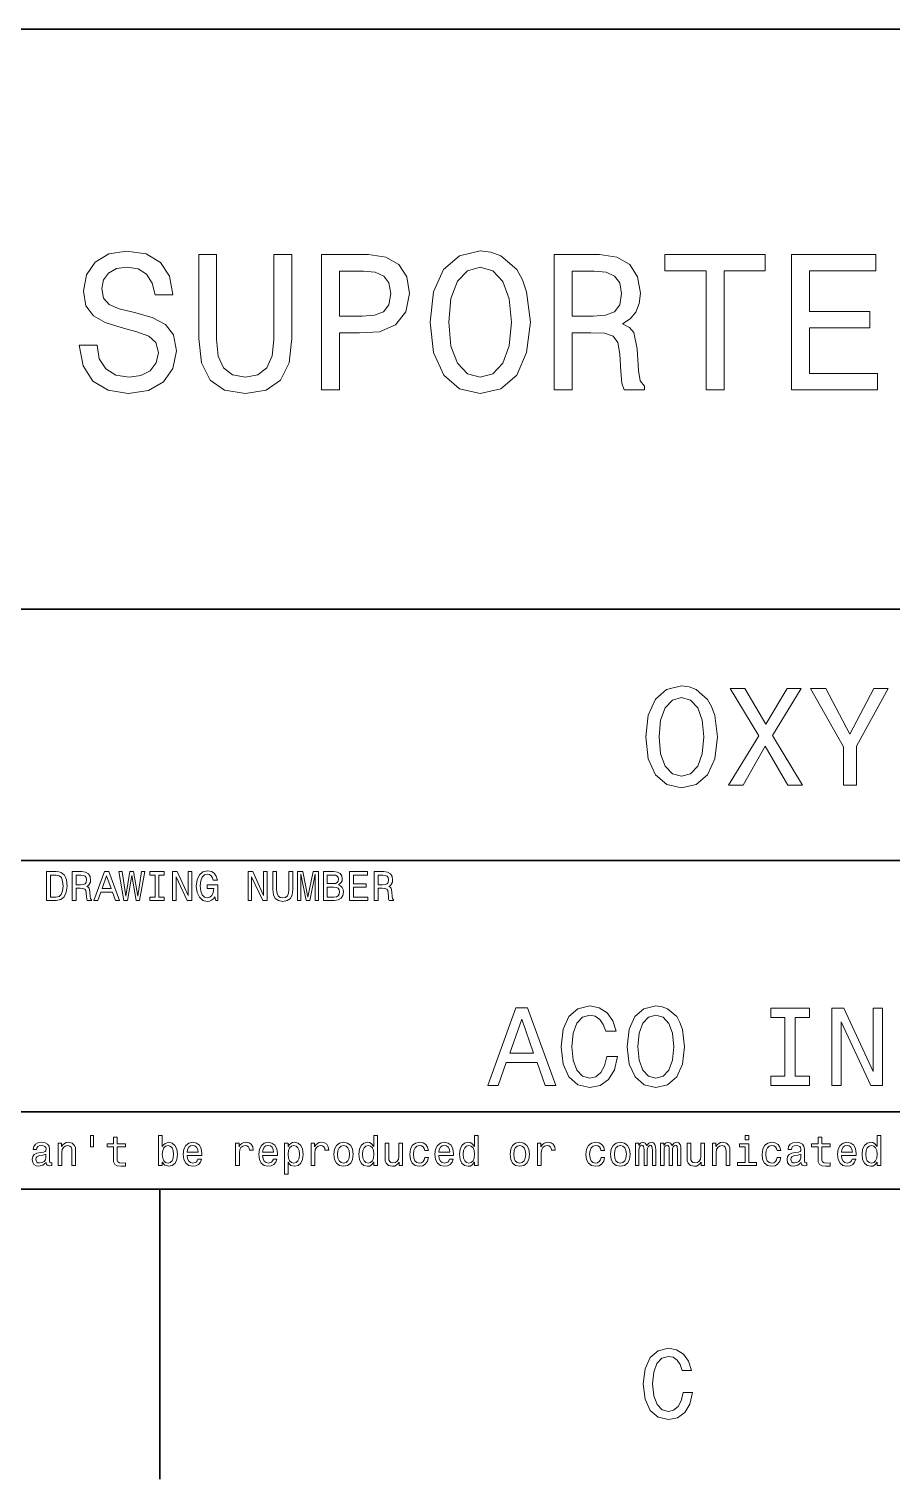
# Model space of a CAD drawing. Extents: x 0 to 841, y 0 to 594.
# Drawn here: x 676.2 to 720.9, y 5 to 80 of the extents above; entities that cross this region are included whole.
import ezdxf

# ---------------------------------------------------------------- set-up
doc = ezdxf.new("R2010")
doc.units = 0

msp = doc.modelspace()

# ---------------------------------------------------------------- linework, layer by layer
at = {"color": 7, "lineweight": 35}
for p, q in [((631, 80), (821, 80)), ((631, 50), (796, 50)), ((631, 37), (796, 37)), ((631, 24), (796, 24)), ((20, 20), (821, 20)), ((631, 20), (821, 20))]:
    msp.add_line(p, q, dxfattribs=at)
at = {"color": 7, "lineweight": 35, "ltscale": 0.375}
msp.add_line((683, 20), (683, 5), dxfattribs=at)
at = {"color": 7, "lineweight": 13}
for points in [[(679.757935, 63.643372), (678.840027, 63.643372), (679.041748, 62.574207), (679.546082, 61.787464), (680.322754, 61.3134), (681.371765, 61.14193), (682.410645, 61.303314), (683.187317, 61.747116), (683.681519, 62.443081), (683.863098, 63.36095), (683.711792, 64.188042), (683.288147, 64.722618), (682.602295, 65.075645), (681.684448, 65.337898), (680.897705, 65.529541), (680.383301, 65.751442), (680.090759, 66.074203), (680, 66.578529), (680.090759, 67.032417), (680.353027, 67.375359), (680.75647, 67.607346), (681.311218, 67.688042), (681.876099, 67.587173), (682.319885, 67.314842), (682.612366, 66.860947), (682.753601, 66.245674), (683.671448, 66.245674), (683.671448, 66.265846), (683.510071, 67.213974), (683.036011, 67.920029), (682.289612, 68.363831), (681.280945, 68.515129), (680.373169, 68.363831), (679.667114, 67.940201), (679.213257, 67.284584), (679.05188, 66.437317), (679.182983, 65.680832), (679.566284, 65.166428), (680.171448, 64.823486), (680.998535, 64.561241), (681.815552, 64.329247), (682.430847, 64.107346), (682.804016, 63.78458), (682.93512, 63.260086), (682.814087, 62.725502), (682.501404, 62.322044), (682.027344, 62.069885), (681.412109, 61.989193), (680.726196, 62.100143), (680.201721, 62.422909), (679.868835, 62.947407)], [(685.012939, 63.996395), (685.154175, 62.735588), (685.597961, 61.837894), (686.34436, 61.323486), (687.423645, 61.14193), (688.492798, 61.323486), (689.239197, 61.837894), (689.682983, 62.725502), (689.83429, 63.996395), (689.83429, 68.333572), (688.89624, 68.333572), (688.89624, 63.945965), (688.805481, 63.088615), (688.533142, 62.473343), (688.069153, 62.110229), (687.423645, 61.989193), (686.757935, 62.110229), (686.293945, 62.473343), (686.021606, 63.078529), (685.940918, 63.945965), (685.940918, 68.333572), (685.012939, 68.333572)], [(691.367432, 61.333572), (692.29541, 61.333572), (692.29541, 64.288902), (693.324219, 64.288902), (694.363098, 64.339333), (695.190186, 64.69236), (695.724792, 65.378242), (695.906311, 66.316284), (695.765137, 67.183716), (695.361633, 67.81916), (694.695984, 68.202446), (693.788147, 68.333572), (691.367432, 68.333572)], [(696.975464, 64.833572), (697.157043, 63.260086), (697.681519, 62.100143), (698.498535, 61.384007), (699.567688, 61.14193), (700.62677, 61.384007), (701.453857, 62.100143), (701.968262, 63.260086), (702.159912, 64.833572), (701.968262, 66.396973), (701.746399, 67.032417), (701.453857, 67.556915), (700.62677, 68.273056), (700.122498, 68.454613), (699.567688, 68.525215), (698.488464, 68.273056), (697.671448, 67.567001), (697.157043, 66.407059)], [(703.390503, 61.333572), (704.328491, 61.333572), (704.328491, 64.288902), (705.286743, 64.288902), (705.992798, 64.258644), (706.436584, 64.117432), (706.67865, 63.78458), (706.779541, 63.18948), (706.829956, 62.2817), (706.890503, 61.6866), (707.011536, 61.333572), (708.070618, 61.333572), (708.070618, 61.525215), (707.838623, 61.807636), (707.757935, 62.33213), (707.687317, 63.461815), (707.515869, 64.298988), (707.283875, 64.561241), (706.920715, 64.752884), (707.324219, 65.005043), (707.606628, 65.35807), (707.788147, 65.801872), (707.848694, 66.336456), (707.707458, 67.183716), (707.304016, 67.81916), (706.638306, 68.202446), (705.73053, 68.333572), (703.390503, 68.333572)], [(711.247803, 61.333572), (712.175781, 61.333572), (712.175781, 67.486313), (714.293945, 67.486313), (714.293945, 68.333572), (709.119568, 68.333572), (709.119568, 67.486313), (711.247803, 67.486313)], [(715.66571, 61.333572), (720.10376, 61.333572), (720.10376, 62.180836), (716.593628, 62.180836), (716.593628, 64.551155), (719.720459, 64.551155), (719.720459, 65.388329), (716.593628, 65.388329), (716.593628, 67.486313), (720.023071, 67.486313), (720.023071, 68.333572), (715.66571, 68.333572)], [(697.943787, 64.833572), (698.054749, 66.054031), (698.387573, 66.951729), (698.901978, 67.496399), (699.567688, 67.688042), (700.223328, 67.496399), (700.737732, 66.941643), (701.070618, 66.043945), (701.19165, 64.833572), (701.070618, 63.61311), (700.737732, 62.715416), (700.223328, 62.17075), (699.567688, 61.989193), (698.901978, 62.17075), (698.387573, 62.715416), (698.054749, 63.603024)], [(693.536011, 67.476227), (694.141174, 67.415703), (694.585022, 67.22406), (694.847229, 66.871033), (694.938049, 66.316284), (694.837158, 65.73127), (694.564819, 65.378242), (694.10083, 65.196686), (693.465393, 65.146255), (692.29541, 65.146255), (692.29541, 67.476227)], [(705.468262, 67.476227), (706.083557, 67.415703), (706.517273, 67.22406), (706.789612, 66.871033), (706.880371, 66.316284), (706.779541, 65.73127), (706.507202, 65.378242), (706.043213, 65.196686), (705.407776, 65.146255), (704.328491, 65.146255), (704.328491, 67.476227)], [(708.125366, 43.381123), (708.255066, 42.257202), (708.6297, 41.428673), (709.213257, 40.917145), (709.976929, 40.744236), (710.733398, 40.917145), (711.324219, 41.428673), (711.69165, 42.257202), (711.828552, 43.381123), (711.69165, 44.497837), (711.533142, 44.951729), (711.324219, 45.326366), (710.733398, 45.837894), (710.373169, 45.967579), (709.976929, 46.018009), (709.206055, 45.837894), (708.622498, 45.333572), (708.255066, 44.505043)], [(712.404907, 40.881123), (713.161377, 40.881123), (714.306885, 42.905617), (715.47406, 40.881123), (716.237732, 40.881123), (714.674316, 43.453167), (716.158508, 45.888329), (715.430847, 45.888329), (714.328552, 44.036743), (713.247803, 45.888329), (712.491333, 45.888329), (713.968262, 43.445965)], [(719.02594, 40.881123), (719.02594, 42.905617), (720.668579, 45.888329), (719.919312, 45.888329), (718.687317, 43.518009), (717.440918, 45.888329), (716.641174, 45.888329), (718.355896, 42.862389), (718.355896, 40.881123)], [(708.817017, 43.381123), (708.89624, 44.25288), (709.133972, 44.894089), (709.501404, 45.283138), (709.976929, 45.420029), (710.445251, 45.283138), (710.812683, 44.886887), (711.050415, 44.245674), (711.136902, 43.381123), (711.050415, 42.509365), (710.812683, 41.868153), (710.445251, 41.479107), (709.976929, 41.349422), (709.501404, 41.479107), (709.133972, 41.868153), (708.89624, 42.502159)], [(677.648438, 36.418587), (677.149109, 36.418587), (677.149109, 34.918587), (677.648438, 34.918587), (677.884033, 34.966137), (678.059082, 35.11095), (678.167175, 35.346542), (678.206055, 35.668587), (678.171448, 35.997116), (678.128235, 36.126801), (678.067749, 36.230545), (677.892639, 36.371037), (677.778076, 36.405617)], [(677.633301, 36.239193), (677.797546, 36.206772), (677.909912, 36.107349), (677.976929, 35.930115), (677.998535, 35.668587), (677.974792, 35.415707), (677.907776, 35.238472), (677.793213, 35.132565), (677.633301, 35.09798), (677.350159, 35.09798), (677.350159, 36.239193)], [(678.469727, 34.918587), (678.670776, 34.918587), (678.670776, 35.551872), (678.876099, 35.551872), (679.027405, 35.545387), (679.122498, 35.515129), (679.174377, 35.443802), (679.195984, 35.31628), (679.206787, 35.121758), (679.219727, 34.994236), (679.245667, 34.918587), (679.472595, 34.918587), (679.472595, 34.959652), (679.422913, 35.020172), (679.40564, 35.132565), (679.390503, 35.374638), (679.35376, 35.554035), (679.304016, 35.610229), (679.226196, 35.651295), (679.312683, 35.70533), (679.373169, 35.780979), (679.412109, 35.87608), (679.425049, 35.990631), (679.394836, 36.172188), (679.30835, 36.308357), (679.16571, 36.390488), (678.971191, 36.418587), (678.469727, 36.418587)], [(678.914978, 36.234871), (679.046814, 36.221901), (679.139771, 36.180836), (679.19812, 36.105186), (679.21759, 35.986309), (679.195984, 35.86095), (679.137634, 35.785301), (679.038208, 35.746395), (678.902039, 35.735588), (678.670776, 35.735588), (678.670776, 36.234871)], [(679.595825, 34.918587), (679.794678, 34.918587), (679.952454, 35.359509), (680.551147, 35.359509), (680.708923, 34.918587), (680.912109, 34.918587), (680.363098, 36.42075), (680.142639, 36.42075)], [(680.021606, 35.543228), (680.252869, 36.204609), (680.484131, 35.543228)], [(681.145508, 34.918587), (681.335754, 34.918587), (681.55188, 36.219738), (681.774475, 34.918587), (681.956055, 34.918587), (682.219727, 36.42075), (682.046814, 36.42075), (681.860962, 35.143372), (681.646973, 36.42075), (681.458923, 36.42075), (681.249268, 35.143372), (681.063416, 36.42075), (680.886169, 36.42075)], [(682.755737, 35.100143), (682.479126, 35.100143), (682.479126, 34.918587), (683.231262, 34.918587), (683.231262, 35.100143), (682.95459, 35.100143), (682.95459, 36.23703), (683.231262, 36.23703), (683.231262, 36.418587), (682.479126, 36.418587), (682.479126, 36.23703), (682.755737, 36.23703)], [(683.663574, 34.918587), (683.842957, 34.918587), (683.842957, 36.148415), (684.417847, 34.918587), (684.649109, 34.918587), (684.649109, 36.418587), (684.46759, 36.418587), (684.46759, 35.188759), (683.899109, 36.418587), (683.663574, 36.418587)], [(685.853027, 35.119595), (685.889771, 34.918587), (685.997864, 34.918587), (685.997864, 35.729107), (685.450989, 35.729107), (685.450989, 35.545387), (685.788208, 35.545387), (685.788208, 35.532421), (685.762268, 35.333572), (685.693054, 35.1866), (685.587158, 35.093658), (685.455322, 35.0634), (685.30835, 35.102303), (685.193787, 35.219021), (685.1203, 35.411381), (685.09436, 35.675072), (685.118164, 35.9366), (685.19165, 36.12896), (685.30835, 36.245678), (685.466125, 36.286743), (685.574219, 36.265129), (685.662842, 36.204609), (685.727661, 36.103024), (685.764404, 35.966858), (685.978394, 35.966858), (685.92218, 36.174351), (685.816284, 36.329971), (685.667175, 36.425072), (685.479126, 36.459652), (685.232727, 36.405617), (685.046814, 36.247837), (684.927979, 35.999279), (684.886902, 35.668587), (684.927979, 35.335735), (685.046814, 35.087173), (685.221924, 34.929394), (685.442383, 34.877522), (685.565552, 34.89481), (685.675781, 34.938038), (685.770874, 35.013687)], [(687.567017, 34.918587), (687.746399, 34.918587), (687.746399, 36.148415), (688.32135, 34.918587), (688.552612, 34.918587), (688.552612, 36.418587), (688.371033, 36.418587), (688.371033, 35.188759), (687.802612, 36.418587), (687.567017, 36.418587)], [(688.84436, 35.489193), (688.874634, 35.219021), (688.969727, 35.026657), (689.1297, 34.916424), (689.360962, 34.877522), (689.590088, 34.916424), (689.75, 35.026657), (689.845093, 35.216858), (689.877502, 35.489193), (689.877502, 36.418587), (689.676514, 36.418587), (689.676514, 35.478386), (689.657043, 35.294666), (689.598694, 35.162823), (689.499268, 35.085014), (689.360962, 35.059078), (689.218323, 35.085014), (689.118896, 35.162823), (689.060547, 35.292507), (689.043213, 35.478386), (689.043213, 36.418587), (688.84436, 36.418587)], [(690.121765, 34.918587), (690.288208, 34.918587), (690.288208, 36.280258), (690.569153, 34.918587), (690.755066, 34.918587), (691.033875, 36.280258), (691.033875, 34.918587), (691.202454, 34.918587), (691.202454, 36.418587), (690.938782, 36.418587), (690.662109, 35.095821), (690.387634, 36.418587), (690.121765, 36.418587)], [(692.233459, 35.729107), (692.384705, 35.854465), (692.423645, 35.938759), (692.436584, 36.042507), (692.408508, 36.204609), (692.324219, 36.321323), (692.188049, 36.392651), (691.997864, 36.418587), (691.463989, 36.418587), (691.463989, 34.918587), (692.028076, 34.918587), (692.229126, 34.948845), (692.378235, 35.037464), (692.471191, 35.177952), (692.503601, 35.368153), (692.484131, 35.495678), (692.432251, 35.601585), (692.347961, 35.679394)], [(691.956787, 35.796108), (691.662842, 35.796108), (691.662842, 36.239193), (691.97406, 36.239193), (692.090759, 36.226223), (692.172913, 36.187317), (692.222595, 36.120316), (692.239929, 36.020893), (692.220459, 35.921467), (692.168579, 35.852303), (692.079956, 35.809078)], [(692.810547, 34.918587), (693.761536, 34.918587), (693.761536, 35.100143), (693.009399, 35.100143), (693.009399, 35.608067), (693.679382, 35.608067), (693.679382, 35.787464), (693.009399, 35.787464), (693.009399, 36.23703), (693.744263, 36.23703), (693.744263, 36.418587), (692.810547, 36.418587)], [(694.083557, 34.918587), (694.284607, 34.918587), (694.284607, 35.551872), (694.489929, 35.551872), (694.641235, 35.545387), (694.736328, 35.515129), (694.788208, 35.443802), (694.809814, 35.31628), (694.820618, 35.121758), (694.833557, 34.994236), (694.859497, 34.918587), (695.086487, 34.918587), (695.086487, 34.959652), (695.036743, 35.020172), (695.01947, 35.132565), (695.004333, 35.374638), (694.96759, 35.554035), (694.917847, 35.610229), (694.840088, 35.651295), (694.926514, 35.70533), (694.987061, 35.780979), (695.02594, 35.87608), (695.038879, 35.990631), (695.008667, 36.172188), (694.92218, 36.308357), (694.779541, 36.390488), (694.585022, 36.418587), (694.083557, 36.418587)], [(694.528809, 36.234871), (694.660645, 36.221901), (694.753601, 36.180836), (694.811951, 36.105186), (694.831421, 35.986309), (694.809814, 35.86095), (694.751465, 35.785301), (694.652039, 35.746395), (694.515869, 35.735588), (694.284607, 35.735588), (694.284607, 36.234871)], [(692.004333, 35.09798), (691.662842, 35.09798), (691.662842, 35.614552), (691.984863, 35.614552), (692.121033, 35.599422), (692.218323, 35.554035), (692.276672, 35.476223), (692.296143, 35.363831), (692.276672, 35.244957), (692.222595, 35.162823), (692.131836, 35.11311)], [(699.959656, 25.360231), (700.489868, 25.360231), (700.910645, 26.536024), (702.507202, 26.536024), (702.927917, 25.360231), (703.469727, 25.360231), (702.005737, 29.365995), (701.417847, 29.365995)], [(706.115234, 26.847263), (706, 26.363113), (705.809753, 26.017292), (705.544678, 25.804035), (705.233398, 25.734871), (704.858765, 25.838617), (704.564819, 26.149857), (704.368835, 26.657061), (704.305481, 27.360231), (704.368835, 28.057638), (704.559082, 28.570606), (704.853027, 28.881845), (705.233398, 28.991356), (705.510071, 28.933718), (705.746399, 28.772335), (705.930847, 28.51297), (706.057617, 28.155621), (706.605164, 28.155621), (706.432251, 28.703171), (706.132568, 29.118156), (705.723328, 29.377522), (705.233398, 29.469742), (704.622437, 29.325649), (704.155579, 28.922192), (703.855896, 28.259367), (703.752136, 27.360231), (703.855896, 26.461096), (704.155579, 25.798271), (704.622437, 25.38905), (705.233398, 25.250721), (705.769409, 25.360231), (706.201721, 25.665707), (706.507202, 26.167149), (706.668579, 26.847263)], [(707.169983, 27.360231), (707.273743, 26.461096), (707.573486, 25.798271), (708.040344, 25.38905), (708.651306, 25.250721), (709.25647, 25.38905), (709.729065, 25.798271), (710.02301, 26.461096), (710.132568, 27.360231), (710.02301, 28.253603), (709.89624, 28.616714), (709.729065, 28.916428), (709.25647, 29.325649), (708.968262, 29.429396), (708.651306, 29.469742), (708.034546, 29.325649), (707.567688, 28.922192), (707.273743, 28.259367)], [(715.325623, 25.844381), (714.587891, 25.844381), (714.587891, 25.360231), (716.593628, 25.360231), (716.593628, 25.844381), (715.855896, 25.844381), (715.855896, 28.876081), (716.593628, 28.876081), (716.593628, 29.360231), (714.587891, 29.360231), (714.587891, 28.876081), (715.325623, 28.876081)], [(717.746399, 25.360231), (718.224792, 25.360231), (718.224792, 28.639771), (719.757935, 25.360231), (720.374634, 25.360231), (720.374634, 29.360231), (719.890503, 29.360231), (719.890503, 26.080692), (718.374634, 29.360231), (717.746399, 29.360231)], [(701.095093, 27.025938), (701.711792, 28.789627), (702.328491, 27.025938)], [(707.723328, 27.360231), (707.786743, 28.057638), (707.976929, 28.570606), (708.270874, 28.881845), (708.651306, 28.991356), (709.02594, 28.881845), (709.319885, 28.564842), (709.510071, 28.051874), (709.579224, 27.360231), (709.510071, 26.662825), (709.319885, 26.149857), (709.02594, 25.838617), (708.651306, 25.734871), (708.270874, 25.838617), (707.976929, 26.149857), (707.786743, 26.657061)], [(679.420715, 22.768372), (679.420715, 22.180475), (679.565552, 22.180475), (679.565552, 22.768372)], [(680.60083, 22.17399), (680.60083, 21.592579), (680.613831, 21.404537), (680.674316, 21.274855), (680.795349, 21.199207), (681.000732, 21.173269), (681.225464, 21.184076), (681.225464, 21.348343), (681.061218, 21.335373), (680.912109, 21.352665), (680.832092, 21.4067), (680.797546, 21.497478), (680.791077, 21.625), (680.791077, 22.17399), (681.225464, 22.17399), (681.225464, 22.336094), (680.791077, 22.336094), (680.791077, 22.675432), (680.60083, 22.675432), (680.60083, 22.336094), (680.272339, 22.336094), (680.272339, 22.17399)], [(683.127502, 21.393732), (683.268005, 21.227304), (683.460388, 21.173269), (683.641907, 21.214336), (683.786743, 21.337536), (683.877502, 21.534222), (683.912109, 21.795748), (683.877502, 22.057276), (683.784546, 22.251801), (683.641907, 22.372837), (683.460388, 22.416065), (683.270142, 22.359869), (683.192322, 22.290705), (683.127502, 22.197765), (683.127502, 22.766211), (682.937317, 22.766211), (682.937317, 21.214336), (683.127502, 21.214336)], [(694.070557, 21.393732), (694.070557, 21.214336), (694.260803, 21.214336), (694.260803, 22.766211), (694.072754, 22.766211), (694.072754, 22.197765), (693.927917, 22.36203), (693.839294, 22.400936), (693.737732, 22.416065), (693.554016, 22.372837), (693.411377, 22.251801), (693.31842, 22.057276), (693.286011, 21.795748), (693.31842, 21.534222), (693.411377, 21.337536), (693.554016, 21.214336), (693.737732, 21.173269), (693.839294, 21.1884), (693.930115, 21.227304)], [(699.275208, 21.393732), (699.275208, 21.214336), (699.465393, 21.214336), (699.465393, 22.766211), (699.277344, 22.766211), (699.277344, 22.197765), (699.132568, 22.36203), (699.043945, 22.400936), (698.942322, 22.416065), (698.758606, 22.372837), (698.615967, 22.251801), (698.52301, 22.057276), (698.490601, 21.795748), (698.52301, 21.534222), (698.615967, 21.337536), (698.758606, 21.214336), (698.942322, 21.173269), (699.043945, 21.1884), (699.134705, 21.227304)], [(713.462524, 22.766211), (713.261536, 22.766211), (713.261536, 22.550072), (713.462524, 22.550072)], [(717.033142, 22.17399), (717.033142, 21.592579), (717.046143, 21.404537), (717.106628, 21.274855), (717.227661, 21.199207), (717.432983, 21.173269), (717.657776, 21.184076), (717.657776, 21.348343), (717.49353, 21.335373), (717.34436, 21.352665), (717.264404, 21.4067), (717.229858, 21.497478), (717.223328, 21.625), (717.223328, 22.17399), (717.657776, 22.17399), (717.657776, 22.336094), (717.223328, 22.336094), (717.223328, 22.675432), (717.033142, 22.675432), (717.033142, 22.336094), (716.70459, 22.336094), (716.70459, 22.17399)], [(720.093689, 21.393732), (720.093689, 21.214336), (720.283875, 21.214336), (720.283875, 22.766211), (720.095825, 22.766211), (720.095825, 22.197765), (719.95105, 22.36203), (719.862427, 22.400936), (719.760803, 22.416065), (719.577087, 22.372837), (719.434448, 22.251801), (719.341492, 22.057276), (719.309082, 21.795748), (719.341492, 21.534222), (719.434448, 21.337536), (719.577087, 21.214336), (719.760803, 21.173269), (719.862427, 21.1884), (719.953186, 21.227304)], [(677.131836, 21.365633), (677.131836, 21.35915), (677.142639, 21.285662), (677.175049, 21.233789), (677.311218, 21.192722), (677.417114, 21.210014), (677.417114, 21.356987), (677.371765, 21.350504), (677.311218, 21.378601), (677.300415, 21.465057), (677.300415, 22.065922), (677.274475, 22.219379), (677.198853, 22.32745), (677.067017, 22.39229), (676.881104, 22.416065), (676.699585, 22.390129), (676.565552, 22.316643), (676.481262, 22.202089), (676.453186, 22.050793), (676.453186, 22.037823), (676.623901, 22.037823), (676.639038, 22.128601), (676.686584, 22.193443), (676.764404, 22.232347), (676.874634, 22.247478), (676.98053, 22.236671), (677.056213, 22.20425), (677.101563, 22.148054), (677.116699, 22.070244), (677.108032, 21.979465), (677.073486, 21.934076), (676.987, 21.912464), (676.824951, 21.895172), (676.639038, 21.856268), (676.507202, 21.787104), (676.429382, 21.679033), (676.40564, 21.519091), (676.427246, 21.37644), (676.494202, 21.270533), (676.602295, 21.203529), (676.751465, 21.179754), (676.952454, 21.225143)], [(677.110229, 21.620676), (677.08429, 21.508284), (677.015137, 21.421829), (676.911377, 21.365633), (676.783875, 21.34618), (676.701721, 21.356987), (676.643372, 21.391569), (676.606628, 21.452089), (676.595825, 21.536383), (676.604431, 21.61203), (676.639038, 21.666065), (676.777344, 21.726583), (676.952454, 21.752522), (677.110229, 21.804394)], [(677.74353, 21.214336), (677.933716, 21.214336), (677.933716, 21.884365), (677.953186, 22.037823), (678.015869, 22.150215), (678.113098, 22.219379), (678.242798, 22.245316), (678.346558, 22.223701), (678.411377, 22.165344), (678.443787, 22.068083), (678.45459, 21.9384), (678.45459, 21.214336), (678.644775, 21.214336), (678.644775, 21.977304), (678.636169, 22.130762), (678.597229, 22.258286), (678.469727, 22.375), (678.270874, 22.416065), (678.160645, 22.400936), (678.067688, 22.359869), (677.987732, 22.290705), (677.925049, 22.197765), (677.925049, 22.375), (677.74353, 22.375)], [(683.71759, 21.795748), (683.695923, 21.601225), (683.637573, 21.458572), (683.544678, 21.372118), (683.427917, 21.344019), (683.300415, 21.372118), (683.207458, 21.458572), (683.149109, 21.599062), (683.129639, 21.795748), (683.149109, 21.990273), (683.207458, 22.130762), (683.300415, 22.215057), (683.427917, 22.245316), (683.544678, 22.215057), (683.637573, 22.128601), (683.695923, 21.988111)], [(684.41571, 21.739553), (685.176514, 21.739553), (685.17865, 21.828169), (685.144104, 22.076729), (685.04895, 22.262608), (684.897705, 22.375), (684.696655, 22.416065), (684.5, 22.372837), (684.348694, 22.251801), (684.251404, 22.055115), (684.216858, 21.795748), (684.249268, 21.529898), (684.346558, 21.335373), (684.495667, 21.214336), (684.690186, 21.173269), (684.858765, 21.201368), (684.99707, 21.274855), (685.098694, 21.391569), (685.157043, 21.54719), (684.968994, 21.54719), (684.930115, 21.460733), (684.873901, 21.395893), (684.713989, 21.344019), (684.590759, 21.367794), (684.497803, 21.443443), (684.437317, 21.566643), (684.41571, 21.733068)], [(684.41571, 21.899494), (684.439453, 22.04863), (684.497803, 22.158861), (684.586426, 22.225864), (684.703125, 22.24964), (684.817688, 22.225864), (684.906311, 22.158861), (684.960327, 22.04863), (684.979797, 21.899494)], [(686.922913, 21.214336), (687.113098, 21.214336), (687.113098, 21.877882), (687.132568, 22.037823), (687.190918, 22.152376), (687.286011, 22.22154), (687.413513, 22.245316), (687.508606, 22.230186), (687.579956, 22.186958), (687.623169, 22.113472), (687.638306, 22.014048), (687.830688, 22.014048), (687.804749, 22.189121), (687.733398, 22.31448), (687.614502, 22.390129), (687.452454, 22.416065), (687.342224, 22.398775), (687.24707, 22.355547), (687.162781, 22.282061), (687.095825, 22.182636), (687.095825, 22.375), (686.922913, 22.375)], [(688.319153, 21.739553), (689.079956, 21.739553), (689.082092, 21.828169), (689.047546, 22.076729), (688.952454, 22.262608), (688.801147, 22.375), (688.600098, 22.416065), (688.403442, 22.372837), (688.252136, 22.251801), (688.154907, 22.055115), (688.1203, 21.795748), (688.15271, 21.529898), (688.25, 21.335373), (688.399109, 21.214336), (688.593628, 21.173269), (688.762207, 21.201368), (688.900574, 21.274855), (689.002136, 21.391569), (689.060486, 21.54719), (688.872437, 21.54719), (688.833557, 21.460733), (688.777344, 21.395893), (688.617432, 21.344019), (688.494202, 21.367794), (688.401245, 21.443443), (688.340759, 21.566643), (688.319153, 21.733068)], [(688.319153, 21.899494), (688.342896, 22.04863), (688.401245, 22.158861), (688.489868, 22.225864), (688.606628, 22.24964), (688.721191, 22.225864), (688.809753, 22.158861), (688.863831, 22.04863), (688.88324, 21.899494)], [(689.63324, 22.195604), (689.63324, 22.375), (689.443054, 22.375), (689.443054, 20.764769), (689.63324, 20.764769), (689.63324, 21.391569), (689.700256, 21.289986), (689.77594, 21.222982), (689.966125, 21.173269), (690.147644, 21.214336), (690.290344, 21.337536), (690.38324, 21.532061), (690.417847, 21.795748), (690.38324, 22.057276), (690.290344, 22.251801), (690.147644, 22.372837), (689.966125, 22.416065), (689.862366, 22.403097), (689.773743, 22.36203), (689.69812, 22.292866)], [(689.933716, 21.344019), (689.806152, 21.372118), (689.713257, 21.458572), (689.654907, 21.599062), (689.635437, 21.795748), (689.654907, 21.990273), (689.713257, 22.130762), (689.806152, 22.215057), (689.933716, 22.245316), (690.050415, 22.215057), (690.143372, 22.128601), (690.201721, 21.988111), (690.223328, 21.795748), (690.201721, 21.601225), (690.143372, 21.458572), (690.050415, 21.372118)], [(690.826355, 21.214336), (691.016541, 21.214336), (691.016541, 21.877882), (691.036011, 22.037823), (691.09436, 22.152376), (691.189453, 22.22154), (691.316956, 22.245316), (691.412109, 22.230186), (691.483398, 22.186958), (691.526611, 22.113472), (691.541748, 22.014048), (691.734131, 22.014048), (691.708191, 22.189121), (691.636841, 22.31448), (691.518005, 22.390129), (691.355896, 22.416065), (691.245667, 22.398775), (691.150574, 22.355547), (691.066284, 22.282061), (690.999268, 22.182636), (690.999268, 22.375), (690.826355, 22.375)], [(692, 21.793587), (692.034546, 21.529898), (692.133972, 21.335373), (692.291748, 21.214336), (692.503601, 21.173269), (692.713257, 21.214336), (692.871033, 21.333212), (692.970459, 21.527737), (693.007202, 21.793587), (692.970459, 22.057276), (692.871033, 22.253962), (692.713257, 22.372837), (692.503601, 22.416065), (692.291748, 22.372837), (692.133972, 22.251801), (692.034546, 22.057276)], [(692.194519, 21.795748), (692.213928, 21.990273), (692.274475, 22.130762), (692.371704, 22.217218), (692.503601, 22.247478), (692.63324, 22.217218), (692.73053, 22.132925), (692.791016, 21.990273), (692.812683, 21.795748), (692.791016, 21.599062), (692.73053, 21.456411), (692.63324, 21.369955), (692.503601, 21.341858), (692.371704, 21.369955), (692.274475, 21.456411), (692.213928, 21.599062)], [(693.770142, 22.245316), (693.895508, 22.215057), (693.990601, 22.130762), (694.046814, 21.990273), (694.06842, 21.795748), (694.046814, 21.599062), (693.990601, 21.458572), (693.895508, 21.372118), (693.770142, 21.344019), (693.651245, 21.372118), (693.560486, 21.458572), (693.5, 21.601225), (693.48053, 21.795748), (693.5, 21.988111), (693.560486, 22.128601), (693.651245, 22.215057)], [(695.553284, 22.375), (695.363098, 22.375), (695.363098, 21.704971), (695.341492, 21.549351), (695.278809, 21.436958), (695.181519, 21.367794), (695.054016, 21.34618), (694.952393, 21.363472), (694.887573, 21.415344), (694.85083, 21.503962), (694.842163, 21.629322), (694.842163, 22.375), (694.651978, 22.375), (694.651978, 21.61203), (694.658447, 21.458572), (694.699524, 21.331051), (694.82489, 21.214336), (695.025879, 21.173269), (695.133972, 21.1884), (695.226929, 21.227304), (695.306885, 21.294308), (695.371704, 21.391569), (695.371704, 21.214336), (695.553284, 21.214336)], [(696.698792, 21.990273), (696.886841, 21.990273), (696.847961, 22.163183), (696.755005, 22.299351), (696.610229, 22.383644), (696.42218, 22.416065), (696.214661, 22.372837), (696.056885, 22.251801), (695.957458, 22.055115), (695.922852, 21.791426), (695.955322, 21.529898), (696.052551, 21.335373), (696.206055, 21.214336), (696.415649, 21.173269), (696.601563, 21.20569), (696.746338, 21.296469), (696.845825, 21.439119), (696.889038, 21.629322), (696.707458, 21.629322), (696.675049, 21.508284), (696.614502, 21.417507), (696.528076, 21.361311), (696.42218, 21.344019), (696.290283, 21.372118), (696.19519, 21.458572), (696.136841, 21.599062), (696.117432, 21.797911), (696.136841, 21.992434), (696.197388, 22.132925), (696.294617, 22.219379), (696.42218, 22.24964), (696.534546, 22.230186), (696.618835, 22.180475), (696.675049, 22.098343)], [(697.427185, 21.739553), (698.187988, 21.739553), (698.190186, 21.828169), (698.155579, 22.076729), (698.060486, 22.262608), (697.90918, 22.375), (697.708191, 22.416065), (697.511475, 22.372837), (697.360229, 22.251801), (697.262939, 22.055115), (697.228333, 21.795748), (697.260803, 21.529898), (697.358032, 21.335373), (697.507202, 21.214336), (697.701721, 21.173269), (697.8703, 21.201368), (698.008606, 21.274855), (698.110229, 21.391569), (698.168579, 21.54719), (697.98053, 21.54719), (697.941589, 21.460733), (697.885437, 21.395893), (697.725464, 21.344019), (697.602295, 21.367794), (697.509338, 21.443443), (697.448853, 21.566643), (697.427185, 21.733068)], [(697.427185, 21.899494), (697.450989, 22.04863), (697.509338, 22.158861), (697.597961, 22.225864), (697.714661, 22.24964), (697.829224, 22.225864), (697.917847, 22.158861), (697.971863, 22.04863), (697.991333, 21.899494)], [(698.974731, 22.245316), (699.100098, 22.215057), (699.19519, 22.130762), (699.251404, 21.990273), (699.27301, 21.795748), (699.251404, 21.599062), (699.19519, 21.458572), (699.100098, 21.372118), (698.974731, 21.344019), (698.855896, 21.372118), (698.765137, 21.458572), (698.70459, 21.601225), (698.68512, 21.795748), (698.70459, 21.988111), (698.765137, 22.128601), (698.855896, 22.215057)], [(701.108032, 21.793587), (701.142639, 21.529898), (701.242065, 21.335373), (701.399841, 21.214336), (701.611633, 21.173269), (701.821289, 21.214336), (701.979065, 21.333212), (702.078491, 21.527737), (702.115234, 21.793587), (702.078491, 22.057276), (701.979065, 22.253962), (701.821289, 22.372837), (701.611633, 22.416065), (701.399841, 22.372837), (701.242065, 22.251801), (701.142639, 22.057276)], [(701.302551, 21.795748), (701.322021, 21.990273), (701.382568, 22.130762), (701.479797, 22.217218), (701.611633, 22.247478), (701.741333, 22.217218), (701.838623, 22.132925), (701.899109, 21.990273), (701.920715, 21.795748), (701.899109, 21.599062), (701.838623, 21.456411), (701.741333, 21.369955), (701.611633, 21.341858), (701.479797, 21.369955), (701.382568, 21.456411), (701.322021, 21.599062)], [(702.536743, 21.214336), (702.726929, 21.214336), (702.726929, 21.877882), (702.746399, 22.037823), (702.804749, 22.152376), (702.899841, 22.22154), (703.027344, 22.245316), (703.122437, 22.230186), (703.193787, 22.186958), (703.237, 22.113472), (703.252136, 22.014048), (703.444519, 22.014048), (703.418579, 22.189121), (703.347229, 22.31448), (703.228394, 22.390129), (703.066284, 22.416065), (702.956055, 22.398775), (702.860962, 22.355547), (702.776611, 22.282061), (702.709656, 22.182636), (702.709656, 22.375), (702.536743, 22.375)], [(705.806885, 21.990273), (705.994934, 21.990273), (705.956055, 22.163183), (705.863098, 22.299351), (705.718262, 22.383644), (705.530273, 22.416065), (705.322754, 22.372837), (705.164978, 22.251801), (705.065552, 22.055115), (705.030945, 21.791426), (705.063354, 21.529898), (705.160645, 21.335373), (705.314087, 21.214336), (705.523743, 21.173269), (705.709656, 21.20569), (705.854431, 21.296469), (705.953857, 21.439119), (705.997131, 21.629322), (705.815552, 21.629322), (705.783142, 21.508284), (705.722595, 21.417507), (705.636169, 21.361311), (705.530273, 21.344019), (705.398376, 21.372118), (705.303284, 21.458572), (705.244934, 21.599062), (705.225464, 21.797911), (705.244934, 21.992434), (705.305481, 22.132925), (705.40271, 22.219379), (705.530273, 22.24964), (705.642639, 22.230186), (705.726929, 22.180475), (705.783142, 22.098343)], [(706.312683, 21.793587), (706.347229, 21.529898), (706.446655, 21.335373), (706.604431, 21.214336), (706.816284, 21.173269), (707.02594, 21.214336), (707.183716, 21.333212), (707.283142, 21.527737), (707.319885, 21.793587), (707.283142, 22.057276), (707.183716, 22.253962), (707.02594, 22.372837), (706.816284, 22.416065), (706.604431, 22.372837), (706.446655, 22.251801), (706.347229, 22.057276)], [(706.507202, 21.795748), (706.526672, 21.990273), (706.587158, 22.130762), (706.684448, 22.217218), (706.816284, 22.247478), (706.945923, 22.217218), (707.043213, 22.132925), (707.10376, 21.990273), (707.125366, 21.795748), (707.10376, 21.599062), (707.043213, 21.456411), (706.945923, 21.369955), (706.816284, 21.341858), (706.684448, 21.369955), (706.587158, 21.456411), (706.526672, 21.599062)], [(707.59436, 21.214336), (707.76947, 21.214336), (707.76947, 21.990273), (707.780273, 22.106987), (707.812683, 22.191282), (707.862366, 22.240993), (707.927246, 22.260447), (707.979126, 22.243155), (708.013672, 22.199926), (708.030945, 22.12644), (708.037476, 22.029179), (708.037476, 21.214336), (708.201721, 21.214336), (708.201721, 21.990273), (708.212524, 22.104826), (708.244934, 22.189121), (708.296814, 22.240993), (708.361694, 22.260447), (708.413513, 22.243155), (708.44812, 22.199926), (708.469727, 22.029179), (708.469727, 21.214336), (708.644775, 21.214336), (708.644775, 22.016211), (708.633972, 22.182636), (708.599426, 22.310158), (708.530273, 22.387968), (708.417847, 22.416065), (708.286011, 22.372837), (708.184448, 22.247478), (708.104492, 22.370676), (707.970459, 22.416065), (707.847229, 22.372837), (707.762939, 22.251801), (707.762939, 22.375), (707.59436, 22.375)], [(708.895508, 21.214336), (709.070618, 21.214336), (709.070618, 21.990273), (709.081421, 22.106987), (709.113831, 22.191282), (709.163513, 22.240993), (709.228394, 22.260447), (709.280273, 22.243155), (709.314819, 22.199926), (709.332153, 22.12644), (709.338623, 22.029179), (709.338623, 21.214336), (709.502869, 21.214336), (709.502869, 21.990273), (709.513672, 22.104826), (709.546082, 22.189121), (709.597961, 22.240993), (709.662842, 22.260447), (709.714722, 22.243155), (709.749268, 22.199926), (709.770874, 22.029179), (709.770874, 21.214336), (709.945984, 21.214336), (709.945984, 22.016211), (709.935181, 22.182636), (709.900574, 22.310158), (709.831421, 22.387968), (709.718994, 22.416065), (709.587158, 22.372837), (709.485596, 22.247478), (709.40564, 22.370676), (709.271606, 22.416065), (709.148438, 22.372837), (709.064087, 22.251801), (709.064087, 22.375), (708.895508, 22.375)], [(711.167114, 22.375), (710.976929, 22.375), (710.976929, 21.704971), (710.955322, 21.549351), (710.892639, 21.436958), (710.79541, 21.367794), (710.667847, 21.34618), (710.566284, 21.363472), (710.501465, 21.415344), (710.464722, 21.503962), (710.456055, 21.629322), (710.456055, 22.375), (710.265869, 22.375), (710.265869, 21.61203), (710.272339, 21.458572), (710.313416, 21.331051), (710.438782, 21.214336), (710.639771, 21.173269), (710.747803, 21.1884), (710.840759, 21.227304), (710.920776, 21.294308), (710.985596, 21.391569), (710.985596, 21.214336), (711.167114, 21.214336)], [(711.573486, 21.214336), (711.763672, 21.214336), (711.763672, 21.884365), (711.783142, 22.037823), (711.845825, 22.150215), (711.943115, 22.219379), (712.072754, 22.245316), (712.176514, 22.223701), (712.241333, 22.165344), (712.273804, 22.068083), (712.284607, 21.9384), (712.284607, 21.214336), (712.474792, 21.214336), (712.474792, 21.977304), (712.466125, 22.130762), (712.427246, 22.258286), (712.299683, 22.375), (712.10083, 22.416065), (711.990601, 22.400936), (711.897705, 22.359869), (711.817749, 22.290705), (711.755066, 22.197765), (711.755066, 22.375), (711.573486, 22.375)], [(713.456055, 21.374279), (713.456055, 22.336094), (712.96759, 22.336094), (712.96759, 22.17399), (713.265869, 22.17399), (713.265869, 21.374279), (712.876831, 21.374279), (712.876831, 21.214336), (713.849426, 21.214336), (713.849426, 21.374279)], [(714.914978, 21.990273), (715.103027, 21.990273), (715.064148, 22.163183), (714.971191, 22.299351), (714.826355, 22.383644), (714.638306, 22.416065), (714.430847, 22.372837), (714.273071, 22.251801), (714.173645, 22.055115), (714.139038, 21.791426), (714.171448, 21.529898), (714.268738, 21.335373), (714.42218, 21.214336), (714.631836, 21.173269), (714.817749, 21.20569), (714.962524, 21.296469), (715.061951, 21.439119), (715.105225, 21.629322), (714.923645, 21.629322), (714.891235, 21.508284), (714.830688, 21.417507), (714.744263, 21.361311), (714.638306, 21.344019), (714.50647, 21.372118), (714.411377, 21.458572), (714.353027, 21.599062), (714.333557, 21.797911), (714.353027, 21.992434), (714.413574, 22.132925), (714.510803, 22.219379), (714.638306, 22.24964), (714.750732, 22.230186), (714.835022, 22.180475), (714.891235, 22.098343)], [(716.166443, 21.365633), (716.166443, 21.35915), (716.177246, 21.285662), (716.209656, 21.233789), (716.345825, 21.192722), (716.451721, 21.210014), (716.451721, 21.356987), (716.406372, 21.350504), (716.345825, 21.378601), (716.335022, 21.465057), (716.335022, 22.065922), (716.309082, 22.219379), (716.233459, 22.32745), (716.101563, 22.39229), (715.91571, 22.416065), (715.734131, 22.390129), (715.600159, 22.316643), (715.515869, 22.202089), (715.487732, 22.050793), (715.487732, 22.037823), (715.658508, 22.037823), (715.673645, 22.128601), (715.721191, 22.193443), (715.799011, 22.232347), (715.909241, 22.247478), (716.015137, 22.236671), (716.090759, 22.20425), (716.136169, 22.148054), (716.151306, 22.070244), (716.142639, 21.979465), (716.108093, 21.934076), (716.021606, 21.912464), (715.859497, 21.895172), (715.673645, 21.856268), (715.541809, 21.787104), (715.463989, 21.679033), (715.440186, 21.519091), (715.461792, 21.37644), (715.528809, 21.270533), (715.636902, 21.203529), (715.786011, 21.179754), (715.987061, 21.225143)], [(716.144836, 21.620676), (716.118896, 21.508284), (716.049744, 21.421829), (715.945984, 21.365633), (715.818481, 21.34618), (715.736328, 21.356987), (715.677979, 21.391569), (715.641235, 21.452089), (715.630432, 21.536383), (715.639038, 21.61203), (715.673645, 21.666065), (715.811951, 21.726583), (715.987061, 21.752522), (716.144836, 21.804394)], [(718.245667, 21.739553), (719.00647, 21.739553), (719.008667, 21.828169), (718.97406, 22.076729), (718.878967, 22.262608), (718.727661, 22.375), (718.526672, 22.416065), (718.329956, 22.372837), (718.178711, 22.251801), (718.081421, 22.055115), (718.046814, 21.795748), (718.079285, 21.529898), (718.176514, 21.335373), (718.325684, 21.214336), (718.520203, 21.173269), (718.688782, 21.201368), (718.827087, 21.274855), (718.928711, 21.391569), (718.987061, 21.54719), (718.799011, 21.54719), (718.760071, 21.460733), (718.703918, 21.395893), (718.543945, 21.344019), (718.420776, 21.367794), (718.32782, 21.443443), (718.267334, 21.566643), (718.245667, 21.733068)], [(718.245667, 21.899494), (718.26947, 22.04863), (718.32782, 22.158861), (718.416443, 22.225864), (718.533142, 22.24964), (718.647705, 22.225864), (718.736328, 22.158861), (718.790344, 22.04863), (718.809814, 21.899494)], [(719.793213, 22.245316), (719.918579, 22.215057), (720.013672, 22.130762), (720.069885, 21.990273), (720.091492, 21.795748), (720.069885, 21.599062), (720.013672, 21.458572), (719.918579, 21.372118), (719.793213, 21.344019), (719.674377, 21.372118), (719.583618, 21.458572), (719.523071, 21.601225), (719.503601, 21.795748), (719.523071, 21.988111), (719.583618, 22.128601), (719.674377, 22.215057)], [(710.067017, 9.467939), (709.966125, 9.044308), (709.799744, 8.741714), (709.567749, 8.555115), (709.29541, 8.494596), (708.96759, 8.585374), (708.710388, 8.857708), (708.53894, 9.301513), (708.483459, 9.916786), (708.53894, 10.527017), (708.705322, 10.975864), (708.962524, 11.248199), (709.29541, 11.34402), (709.537476, 11.293588), (709.744263, 11.152377), (709.90564, 10.925432), (710.016602, 10.612752), (710.495667, 10.612752), (710.34436, 11.091858), (710.082153, 11.45497), (709.72406, 11.681916), (709.29541, 11.762608), (708.760803, 11.636527), (708.352295, 11.283501), (708.090088, 10.703529), (707.999268, 9.916786), (708.090088, 9.130043), (708.352295, 8.550072), (708.760803, 8.192002), (709.29541, 8.070965), (709.764404, 8.166786), (710.142639, 8.434077), (710.409973, 8.872838), (710.551147, 9.467939)]]:
    msp.add_lwpolyline(points, close=True, dxfattribs=at)

doc.saveas('drawing.dxf')
